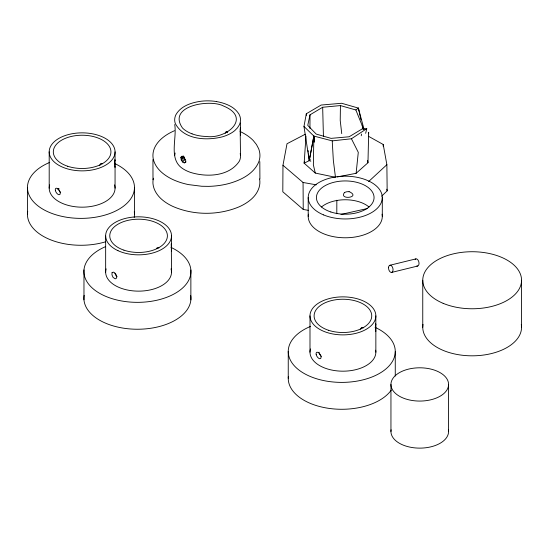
<?xml version="1.0" encoding="UTF-8"?>
<svg xmlns="http://www.w3.org/2000/svg" width="549" height="549" viewBox="0 0 549 549"><rect width="100%" height="100%" fill="white"/><g stroke="black" fill="none" stroke-linecap="round" stroke-linejoin="round"><path stroke-width="0.82" d="M105.655 272.132L105.655 236.029M152.993 179.736L152.951 159.574M171.514 250.859L171.466 251.243L171.309 243.715L171.514 272.132M240.188 153.5A33.07 19.091 0 0 1 239.439 161.022C229.304 176.627 206.637 177.478 190.421 172.365A32.885 18.989 0 0 1 182.426 168.419C168.365 158.97 177.135 138.588 174.719 124.554M309.959 128.466L310 114.83L322.668 107.254L340.428 105.58L355.855 109.972L363.747 129.44M336.798 213.698L336.839 200.255M115.057 160.884L114.995 167.28L114.652 161.303L114.878 159.725L115.057 160.884L115.057 151.86A32.933 19.009 0 0 0 65.66 135.397A32.933 19.009 0 0 0 65.66 168.323A32.933 19.009 0 0 0 115.057 151.86M305.21 134.265L287.01 143.742L282.968 165.263L282.804 191.773L303.233 209.444L308.264 210.336M375.852 315.874A32.933 19.009 0 0 1 326.456 332.337A32.933 19.009 0 0 1 326.456 299.411A32.933 19.009 0 0 1 375.852 315.874L375.791 331.294L375.722 329.16M306.308 115.407L306.328 113.753L321.124 105.044L341.677 103.274L358.38 108.091L364.042 129.324M340.428 105.58L340.222 120.485L341.739 133.64M315.284 173.072L304.146 163.19L309.265 160.631L313.856 136.063L313.362 164.837L315.284 173.072L335.473 177.3L333.339 160.397L332.227 140.88L313.856 136.063L303.968 126.455L306.328 113.753M240.318 130.353L240.462 122.949M337.127 176.977L356.116 173.306L367.967 162.751L368.681 132.282L368.482 133.846M383.168 146.158L383.223 144.49L368.352 136.214M240.503 155.559L240.174 130.202M305.985 136.083L304.146 163.19L304.448 161.591M356.116 173.306L358.284 152.341L351.429 138.767L332.227 140.88M361.263 135.768L361.475 134.066M174.692 155.566L175.124 153.034M314.385 141.985L313.856 136.063L309.265 160.631L310.823 161.193M240.126 129.489L240.441 127.862L240.51 135.184M310 114.83L307.756 125.385L316.203 134.08L331.04 138.369L349.137 136.77L362.1 128.967L366.759 128.665L365.661 133.318M183.62 156.987L182.508 161.955L184.203 162.881L185.418 162.312L185.727 160.301L183.496 156.733L181.431 156.273L180.854 157.638L181.28 159.958L182.508 161.955L184.958 159.684L184.039 156.863L184.581 159.128M183.599 155.923L181.28 159.958L183.387 156.794M225.214 133.318L226.071 131.849L227.698 131.849M156.499 248.347L157.542 247.633L158.963 247.949M381.624 196.206L387.162 190.846L386.873 164.707L383.223 144.49M368.647 181.534L386.873 164.707M180.854 157.638L182.618 156.108M303.968 126.455L309.265 160.631L310.514 159.677M355.855 109.972L358.38 108.091L360.926 119.737M351.429 138.767L366.759 128.665M344.628 192.335C338.019 200.474 361.969 197.571 349.068 191.56M184.203 162.881L186.138 161.859M389.872 265.27L415.854 258.902M391.712 272.393L417.693 266.032M340.956 214.446L367.652 208.483M227.458 131.678L226.071 131.849L227.3 132.714M282.968 165.263L303.062 182.481L316.265 184.828M216.574 101.579C225.008 103.13 234.155 106.382 238.918 114.014A32.981 19.043 0 0 1 239.289 125.021L237.477 127.821L234.848 130.532A33.139 19.133 0 0 1 222.537 136.79C206.623 140.908 183.894 139.789 175.289 123.518A32.926 19.009 0 0 1 175.9 114.741C180.923 105.847 191.656 102.526 201.181 101.222A32.981 19.043 0 0 1 216.526 101.551M117.081 276.799L116.017 275.749L114.906 273.155M386.777 189.206L387.162 190.846M362.196 125.556L362.923 128.885M367.604 160.342L367.967 162.751M308.037 150.474L308.243 152.169M308.449 153.857L309.265 160.631M375.708 328.995L375.674 323.738L375.852 324.898M358.38 108.091L358.545 109.786M323.43 136.399L322.668 107.254M259.602 178.94C260.988 186.344 257.337 193.632 251.998 198.58A54.42 31.417 0 0 1 239.385 206.719C218.365 215.572 193.55 215.531 172.654 206.328A52.944 30.566 0 0 1 160.329 198.045C156.472 194.222 153.528 189.316 152.986 183.833A53.98 31.163 0 0 1 153.425 178.219M313.856 136.063L313.939 140.215M259.814 161.646L259.91 179.029M303.062 182.481L303.233 209.444M171.514 235.631L171.514 244.854M521.55 280.251L521.55 327.3M448.574 384.437A28.816 16.635 0 0 1 405.354 398.842A28.816 16.635 0 0 1 405.354 370.026A28.816 16.635 0 0 1 448.574 384.437L448.574 431.487M422.757 280.251L422.757 327.3M395.266 351.676L395.266 376.038M390.95 384.437L390.95 431.487M382.296 197.571L382.296 216.388M375.852 330.903L375.852 352.17M309.993 315.874L309.993 352.17M308.202 197.571L308.202 216.388M288.246 351.326L288.246 378.213M190.874 269.998L190.867 299.891M134.471 187.662L134.471 214.549M115.057 166.889L115.057 188.156M83.976 269.909L83.97 299.802M49.197 151.86L49.197 188.156M27.45 187.312L27.45 214.199M171.027 268.873A32.933 19.009 0 0 1 138.588 291.142A32.933 19.009 0 0 1 106.142 268.873M190.723 295.602A53.514 30.895 0 0 1 137.188 329.242A53.514 30.895 0 0 1 84.162 295.341M171.007 247.407A53.514 30.895 0 0 1 176.092 292.809A53.514 30.895 0 0 1 97.297 291.896A53.514 30.895 0 0 1 105.532 246.645M134.279 211.736A53.514 30.895 0 0 1 134.203 217.473M105.422 241.855A53.514 30.895 0 0 1 50.824 239.906A53.514 30.895 0 0 1 27.718 211.276M114.281 163.314A53.514 30.895 0 0 1 119.62 208.846A53.514 30.895 0 0 1 40.585 207.762A53.514 30.895 0 0 1 49.671 162.429M114.569 184.903A32.933 19.009 0 0 1 82.124 207.172A32.933 19.009 0 0 1 49.685 184.903M57.7 189.213A49.396 28.521 0 0 1 59.141 188.787M60.63 192.376A3.678 1.819 57.9 0 1 58.283 188.492M99.829 165.572A3.671 2.285 65.4 0 1 102.423 163.794M101.085 163.664A3.685 2.333 63.8 0 1 101.304 163.65M174.479 130.724A53.706 31.005 0 0 0 160.83 139.329A53.685 30.998 0 0 0 153.404 159.635C155.779 168.721 163.677 174.959 171.72 179.008A54.365 31.389 0 0 0 188.458 184.594L201.716 186.262L208.634 186.365A53.431 30.847 0 0 0 228.947 183.51C240.922 180.134 253.913 173.889 258.86 161.674A53.829 31.073 0 0 0 258.654 148.745L256.458 144.531L253.274 140.558A53.898 31.121 0 0 0 240.05 131.472M192.075 133.86A28.232 16.298 0 0 0 206.335 136.468C226.559 139.35 252.224 117.788 223.491 106.005C210.164 98.847 166.731 105.703 182.543 128.068A28.994 16.738 0 0 0 192.075 133.86M415.154 259.368A3.685 2.148 76.2 0 1 418.853 261.935A3.685 2.148 76.2 0 1 416.801 265.97M391.3 390.058A53.514 30.895 0 0 1 330.079 408.538A53.514 30.895 0 0 1 288.321 376.765M375.077 327.328A53.514 30.895 0 0 1 380.416 372.86A53.514 30.895 0 0 1 301.38 371.776A53.514 30.895 0 0 1 310.466 326.435M375.674 350.207A32.933 19.009 0 0 1 341.794 371.172A32.933 19.009 0 0 1 310.48 348.917M321.426 356.39A3.678 1.819 57.9 0 1 319.038 352.17M360.672 329.187A3.671 2.285 65.4 0 1 363.376 327.89M361.88 327.678A3.685 2.333 63.8 0 1 362.1 327.657M448.423 429.771A28.816 16.635 0 0 1 419.765 448.128A28.816 16.635 0 0 1 391.101 429.771M521.289 324.356A49.396 28.521 0 0 1 472.154 355.821A49.396 28.521 0 0 1 423.025 324.356M382.097 214.179A37.044 21.39 0 0 1 345.252 237.779A37.044 21.39 0 0 1 308.401 214.179M321.508 206.966A28.816 16.635 0 0 1 368.99 206.966M344.745 192.486A5.998 5.222 6.4 0 1 349.027 191.766M112.071 272.647L111.955 274.857L113.087 277.437L115.297 278.851L116.491 278.165C117.376 275.783 115.585 273.052 113.396 272.112L112.071 272.647M314.145 141.855L313.548 135.898L314.11 141.868M117.966 250.66A32.933 19.009 0 0 0 171.13 238.726A32.933 19.009 0 0 0 126.654 218.111A32.933 19.009 0 0 0 117.966 250.66M123.916 250.152A28.816 16.635 0 0 0 167.397 236.001A28.816 16.635 0 0 0 124.438 221.336A28.816 16.635 0 0 0 123.916 250.152M67.719 166.265A28.816 16.635 0 0 0 110.939 151.86A28.816 16.635 0 0 0 67.719 137.456A28.816 16.635 0 0 0 67.719 166.265M55.415 190.668A3.678 1.853 58.1 0 0 59.676 194.607A3.678 1.853 58.1 0 0 58.228 189.11A3.678 1.853 58.1 0 0 55.415 190.668M388.575 267.233A3.685 2.148 76.2 0 0 391.506 272.434A3.685 2.148 76.2 0 0 392.295 266.828A3.685 2.148 76.2 0 0 388.575 267.233M328.515 330.278A28.816 16.635 0 0 0 371.735 315.874A28.816 16.635 0 0 0 328.515 301.463A28.816 16.635 0 0 0 328.515 330.278M316.21 354.681A3.678 1.853 58.1 0 0 320.472 358.621A3.678 1.853 58.1 0 0 319.024 353.124A3.678 1.853 58.1 0 0 316.21 354.681M443.173 303.343A49.396 28.521 0 0 0 521.289 283.195A49.396 28.521 0 0 0 452.005 254.208A49.396 28.521 0 0 0 443.173 303.343M323.512 214.885A37.044 21.39 0 0 0 382.097 199.781A37.044 21.39 0 0 0 330.141 178.041A37.044 21.39 0 0 0 323.512 214.885M330.841 211.976A28.816 16.635 0 0 0 374.061 197.571A28.816 16.635 0 0 0 330.841 183.16A28.816 16.635 0 0 0 330.841 211.976"/></g></svg>
